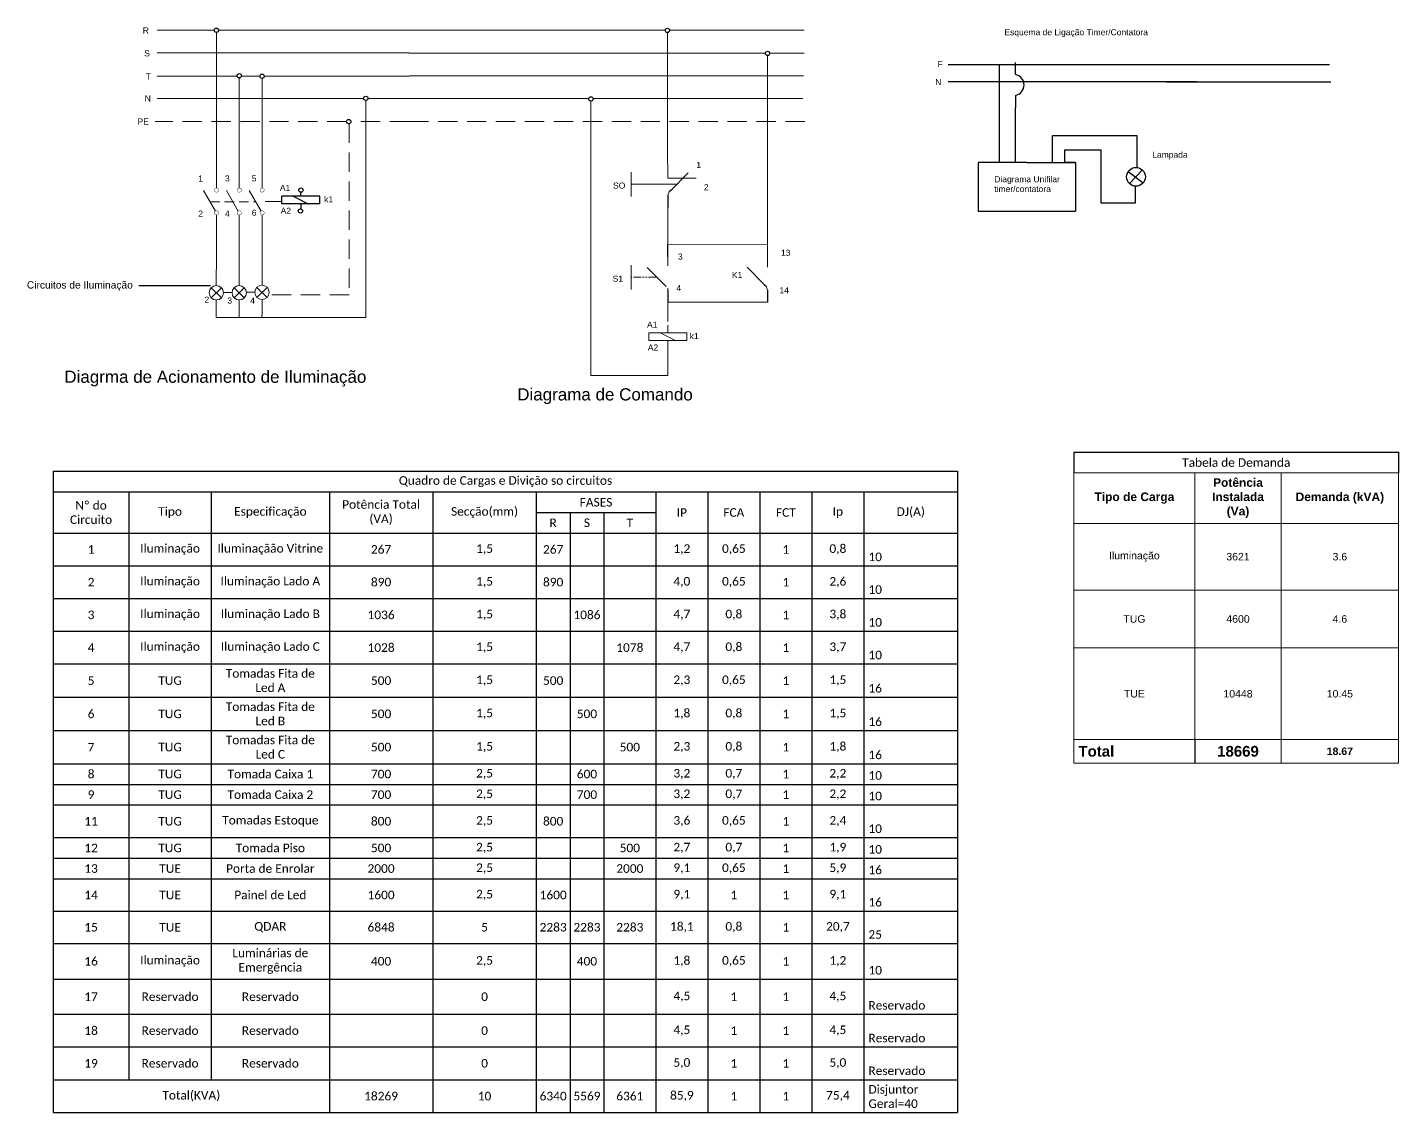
# Model space of a CAD drawing. Header units: millimetres. Extents: x -26 to 31631, y -22 to 25796.
# Drawn here: x 15776.1 to 16227.3, y 12398.5 to 12755.7 of the extents above; entities that cross this region are included whole.
import ezdxf
from ezdxf import colors
from ezdxf.entities.mleader import LeaderData, LeaderLine
from ezdxf.enums import TextEntityAlignment as Align
from ezdxf.math import Vec2, Vec3

# ---------------------------------------------------------------- set-up
doc = ezdxf.new("R2010")
doc.units = ezdxf.units.MM
doc.linetypes.add('PHANTOMX2', pattern=[5, 2.5, -0.5, 0.5, -0.5, 0.5, -0.5])
doc.linetypes.add('TRATTEGGIATA2', pattern=[9.525, 6.35, -3.175])
for name, color, linetype, lineweight in [('DI-Barramento', 6, 'Continuous', 30), ('DI-Textos do diagrama', 7, 'Continuous', 20), ('DI-Textos do quadro', 7, 'Continuous', 20), ('Fases', 7, 'Continuous', 5)]:
    doc.layers.add(name, color=color, linetype=linetype, lineweight=lineweight)
doc.layers.add('P', color=1, linetype='Continuous')
doc.styles.add('ARIAL', font='arial.ttf')
doc.styles.add('PROJ-SPC-SV-EP-002-PL-FP1-R02_1$0$Standard', font='arial.ttf')
doc.styles.get("Standard").update_dxf_attribs({"font": 'arial.ttf', "height": 1})
doc.linetypes.add('PROJ-SPC-SV-EP-002-PL-FP1-R02_1$0${ -E- }', pattern='A,4,-0.75,["E",PROJ-SPC-SV-EP-002-PL-FP1-R02_1$0$Standard,S=0.15,R=0,X=-0.05,Y=-0.07],-0.75', length=5.5)

# ---------------------------------------------------------------- blocks, each defined once
blk = doc.blocks.new('contattore')
at = {"color": 7}
for p, q in [((42.04, 33.78), (42.04, 54.9)), ((57.04, 33.78), (57.04, 54.9)), ((72.04, 33.78), (72.04, 54.9)), ((41.35, 18.59), (33.54, 32.12)), ((56.35, 18.59), (48.54, 32.12)), ((71.35, 18.59), (63.54, 32.12)), ((42.04, 16.03), (42.04, -5.1)), ((57.04, 16.03), (57.04, -5.1)), ((72.04, 16.03), (72.04, -5.1))]:
    blk.add_line(p, q, dxfattribs=at)
at = {"color": 7, "linetype": 'TRATTEGGIATA2'}
blk.add_line((37.79, 24.76), (67.79, 24.76), dxfattribs=at)
at = {"color": 7, "const_width": 0.25}
for points in [[(40.67, 32.4, 1), (43.42, 32.4, 1)], [(55.67, 32.4, 1), (58.42, 32.4, 1)], [(70.67, 32.4, 1), (73.42, 32.4, 1)], [(40.67, 17.4, 1), (43.42, 17.4, 1)], [(55.67, 17.4, 1), (58.42, 17.4, 1)], [(70.67, 17.4, 1), (73.42, 17.4, 1)]]:
    blk.add_lwpolyline(points, format="xyb", close=True, dxfattribs=at)
at = {"color": 6, "flags": 4}
for tag, p in [('MORSETTO2', (35.8, 12.78)), ('MORSETTO4', (50.8, 12.78)), ('MORSETTO6', (65.8, 12.78))]:
    blk.add_attdef(tag, text='', height=3.54, dxfattribs=at).set_placement(p, align=Align.MIDDLE_LEFT)
for tag, p in [('FILO2', (46.71, -6.44)), ('FILO4', (61.5, -6.72)), ('FILO6', (76.04, -7.27))]:
    blk.add_attdef(tag, text='', height=3.54, rotation=90, dxfattribs=at).set_placement(p, align=Align.MIDDLE_LEFT)
blk = doc.blocks.new('Lampada')
for p, q in [((-17, 17.1), (-17, 37.7)), ((-17, -22.3), (-17, -1.8))]:
    blk.add_line(p, q)
at = {"color": 6}
for p, q in [((-10.3, 14.3), (-23.7, 1)), ((-23.7, 14.3), (-10.3, 1))]:
    blk.add_line(p, q, dxfattribs=at)
at = {"color": 7}
blk.add_circle((-17, 7.7), 9.44, dxfattribs=at)
at = {"color": 6, "flags": 4}
blk.add_attdef('1', text='', height=3.54, dxfattribs=at).set_placement((-21.4, 21.7), align=Align.MIDDLE_RIGHT)
blk = doc.blocks.new('DIN A4 ELETTRICO')
at = {"color": 7}
for p, q in [((202.9, 288), (202.9, 308)), ((177.9, 268), (177.9, 288)), ((227.9, 288), (177.9, 288)), ((227.9, 268), (227.9, 288)), ((227.9, 268), (177.9, 268)), ((202.9, 268), (202.9, 248))]:
    blk.add_line(p, q, dxfattribs=at)
at = {"color": 6}
blk.add_line((192.9, 288), (212.9, 268), dxfattribs=at)
blk = doc.blocks.new('_None')
blk = doc.blocks.new('*T987')
at = {"layer": 'P', "linetype": 'ByBlock', "lineweight": -2, "transparency": 16777216}
for p, q in [((0, 0), (297.61, 0)), ((0, 0), (0, -211.06)), ((297.61, 0), (297.61, -211.06)), ((0, -6.81), (24.87, -6.81)), ((24.87, -6.81), (24.87, -200.23)), ((52.01, -6.81), (52.01, -200.23)), ((90.85, -6.81), (90.85, -211.06)), ((124.9, -6.81), (124.9, -211.06)), ((158.94, -6.81), (158.94, -13.57)), ((198.29, -6.81), (198.29, -211.06)), ((215.4, -6.81), (215.4, -211.06)), ((232.52, -6.81), (232.52, -211.06)), ((249.63, -6.81), (249.63, -211.06)), ((266.74, -6.81), (266.74, -211.06)), ((158.94, -13.57), (170.06, -13.57)), ((170.06, -13.57), (170.06, -211.06)), ((181.18, -13.57), (181.18, -211.06)), ((0, -20.33), (297.61, -20.33)), ((158.94, -20.33), (158.94, -211.06)), ((0, -31.1), (297.61, -31.1)), ((0, -41.87), (297.61, -41.87)), ((0, -52.64), (297.61, -52.64)), ((0, -63.41), (297.61, -63.41)), ((0, -74.36), (297.61, -74.36)), ((0, -85.32), (297.61, -85.32)), ((0, -96.27), (297.61, -96.27)), ((0, -103.03), (297.61, -103.03)), ((0, -109.8), (297.61, -109.8)), ((0, -120.57), (297.61, -120.57)), ((0, -127.37), (297.61, -127.37)), ((0, -134.13), (297.61, -134.13)), ((0, -144.76), (297.61, -144.76)), ((0, -155.38), (297.61, -155.38)), ((0, -167.14), (297.61, -167.14)), ((0, -178.71), (297.61, -178.71)), ((0, -189.47), (297.61, -189.47)), ((0, -200.23), (297.61, -200.23))]:
    blk.add_line(p, q, dxfattribs=at)
at = {"layer": 'P', "color": 0, "linetype": 'ByBlock', "lineweight": -2, "transparency": 16777216}
for p, q in [((24.87, -6.81), (297.61, -6.81)), ((158.94, -13.57), (158.94, -20.33)), ((170.06, -13.57), (198.29, -13.57)), ((0, -211.06), (297.61, -211.06))]:
    blk.add_line(p, q, dxfattribs=at)
at = {"layer": 'P', "color": 0, "linetype": 'Continuous', "transparency": 16777216, "char_height": 2.8222}
for s, insert, width, attachment_point in [('{\\fCalibri|b0|i0|c0;Quadro de Cargas e Divição so circuitos', (148.81, -3.4), 294.615, 5), ('{\\fCalibri|b0|i0|c0;FASES', (178.62, -10.19), 36.3456, 5), ('{\\fCalibri|b0|i0|c0;Nº do Circuito', (12.44, -13.57), 21.8744, 5), ('{\\fCalibri|b0|i0|c0;Tipo ', (38.44, -13.57), 24.1322, 5), ('{\\fCalibri|b0|i0|c0;Especificação', (71.43, -13.57), 35.8445, 5), ('{\\fCalibri|b0|i0|c0;Potência Total (VA)', (107.87, -13.57), 31.0467, 5), ('{\\fCalibri|b0|i0|c0;Secção(mm)', (141.92, -13.57), 31.0467, 5), ('{\\fCalibri|b0|i0|c0;IP', (206.85, -13.57), 14.1133, 5), ('{\\fCalibri|b0|i0|c0;FCA', (223.96, -13.57), 14.1133, 5), ('{\\fCalibri|b0|i0|c0;FCT', (241.07, -13.57), 14.1133, 5), ('{\\fCalibri|b0|i0|c0;Ip', (258.19, -13.57), 14.1133, 5), ('{\\fCalibri|b0|i0|c0;DJ(A)', (282.18, -13.57), 27.8717, 5), ('{\\fCalibri|b0|i0|c0;R', (164.5, -16.95), 8.1161, 5), ('{\\fCalibri|b0|i0|c0;S', (175.62, -16.95), 8.1161, 5), ('{\\fCalibri|b0|i0|c0;T', (189.73, -16.95), 14.1133, 5), ('{\\fCalibri|b0|i0|c0;1', (12.44, -25.72), 21.8744, 5), ('{\\fCalibri|b0|i0|c0;Iluminação', (38.44, -25.72), 24.1322, 5), ('{\\fCalibri|b0|i0|c0;Iluminaçãão Vitrine', (71.43, -25.72), 35.8445, 5), ('{\\fCalibri|b0|i0|c0;267', (107.87, -25.72), 31.0467, 5), ('{\\fCalibri|b0|i0|c0;1,5', (141.92, -25.72), 31.0467, 5), ('{\\fCalibri|b0|i0|c0;267', (164.5, -25.72), 8.1161, 5), ('{\\fCalibri|b0|i0|c0;', (175.62, -25.72), 8.1161, 5), ('{\\fCalibri|b0|i0|c0;', (189.73, -25.72), 14.1133, 5), ('{\\fCalibri|b0|i0|c0;1,2', (206.85, -25.72), 14.1133, 5), ('{\\fCalibri|b0|i0|c0;0,65', (223.96, -25.72), 14.1133, 5), ('{\\fCalibri|b0|i0|c0;1', (241.07, -25.72), 14.1133, 5), ('{\\fCalibri|b0|i0|c0;0,8', (258.19, -25.72), 14.1133, 5), ('{\\fCalibri|b0|i0|c0;10', (268.24, -29.6), 27.8717, 7), ('{\\fCalibri|b0|i0|c0;2', (12.44, -36.49), 21.8744, 5), ('{\\fCalibri|b0|i0|c0;Iluminação', (38.44, -36.49), 24.1322, 5), ('{\\fCalibri|b0|i0|c0;Iluminação Lado A', (71.43, -36.49), 35.8445, 5), ('{\\fCalibri|b0|i0|c0;890', (107.87, -36.49), 31.0467, 5), ('{\\fCalibri|b0|i0|c0;1,5', (141.92, -36.49), 31.0467, 5), ('{\\fCalibri|b0|i0|c0;890', (164.5, -36.49), 8.1161, 5), ('{\\fCalibri|b0|i0|c0;4,0', (206.85, -36.49), 14.1133, 5), ('{\\fCalibri|b0|i0|c0;0,65', (223.96, -36.49), 14.1133, 5), ('{\\fCalibri|b0|i0|c0;1', (241.07, -36.49), 14.1133, 5), ('{\\fCalibri|b0|i0|c0;2,6', (258.19, -36.49), 14.1133, 5), ('{\\fCalibri|b0|i0|c0;', (175.62, -36.49), 8.1161, 5), ('{\\fCalibri|b0|i0|c0;', (189.73, -36.49), 14.1133, 5), ('{\\fCalibri|b0|i0|c0;10', (268.24, -40.37), 27.8717, 7), ('{\\fCalibri|b0|i0|c0;3', (12.44, -47.26), 21.8744, 5), ('{\\fCalibri|b0|i0|c0;Iluminação', (38.44, -47.26), 24.1322, 5), ('{\\fCalibri|b0|i0|c0;Iluminação Lado B', (71.43, -47.26), 35.8445, 5), ('{\\fCalibri|b0|i0|c0;1036', (107.87, -47.26), 31.0467, 5), ('{\\fCalibri|b0|i0|c0;1,5', (141.92, -47.26), 31.0467, 5), ('{\\fCalibri|b0|i0|c0;', (164.5, -47.26), 8.1161, 5), ('{\\fCalibri|b0|i0|c0;1086', (175.62, -47.26), 8.1161, 5), ('{\\fCalibri|b0|i0|c0;', (189.73, -47.26), 14.1133, 5), ('{\\fCalibri|b0|i0|c0;4,7', (206.85, -47.26), 14.1133, 5), ('{\\fCalibri|b0|i0|c0;0,8', (223.96, -47.26), 14.1133, 5), ('{\\fCalibri|b0|i0|c0;1', (241.07, -47.26), 14.1133, 5), ('{\\fCalibri|b0|i0|c0;3,8', (258.19, -47.26), 14.1133, 5), ('{\\fCalibri|b0|i0|c0;10', (268.24, -51.14), 27.8717, 7), ('{\\fCalibri|b0|i0|c0;4', (12.44, -58.03), 21.8744, 5), ('{\\fCalibri|b0|i0|c0;Iluminação', (38.44, -58.03), 24.1322, 5), ('{\\fCalibri|b0|i0|c0;Iluminação Lado C', (71.43, -58.03), 35.8445, 5), ('{\\fCalibri|b0|i0|c0;1028', (107.87, -58.03), 31.0467, 5), ('{\\fCalibri|b0|i0|c0;1,5', (141.92, -58.03), 31.0467, 5), ('{\\fCalibri|b0|i0|c0;', (164.5, -58.03), 8.1161, 5), ('{\\fCalibri|b0|i0|c0;', (175.62, -58.03), 8.1161, 5), ('{\\fCalibri|b0|i0|c0;1078', (189.73, -58.03), 14.1133, 5), ('{\\fCalibri|b0|i0|c0;4,7', (206.85, -58.03), 14.1133, 5), ('{\\fCalibri|b0|i0|c0;0,8', (223.96, -58.03), 14.1133, 5), ('{\\fCalibri|b0|i0|c0;1', (241.07, -58.03), 14.1133, 5), ('{\\fCalibri|b0|i0|c0;3,7', (258.19, -58.03), 14.1133, 5), ('{\\fCalibri|b0|i0|c0;10', (268.24, -61.91), 27.8717, 7), ('{\\fCalibri|b0|i0|c0;5', (12.44, -68.89), 21.8744, 5), ('{\\fCalibri|b0|i0|c0;TUG', (38.44, -68.89), 24.1322, 5), ('{\\fCalibri|b0|i0|c0;Tomadas Fita de Led A', (71.43, -68.89), 35.8445, 5), ('{\\fCalibri|b0|i0|c0;500', (107.87, -68.89), 31.0467, 5), ('{\\fCalibri|b0|i0|c0;1,5', (141.92, -68.89), 31.0467, 5), ('{\\fCalibri|b0|i0|c0;500', (164.5, -68.89), 8.1161, 5), ('{\\fCalibri|b0|i0|c0;2,3', (206.85, -68.89), 14.1133, 5), ('{\\fCalibri|b0|i0|c0;0,65', (223.96, -68.89), 14.1133, 5), ('{\\fCalibri|b0|i0|c0;1', (241.07, -68.89), 14.1133, 5), ('{\\fCalibri|b0|i0|c0;1,5', (258.19, -68.89), 14.1133, 5), ('{\\fCalibri|b0|i0|c0;', (175.62, -68.89), 8.1161, 5), ('{\\fCalibri|b0|i0|c0;', (189.73, -68.89), 14.1133, 5), ('{\\fCalibri|b0|i0|c0;16', (268.24, -72.86), 27.8717, 7), ('{\\fCalibri|b0|i0|c0;Tomadas Fita de Led B', (71.43, -79.84), 35.8445, 5), ('{\\fCalibri|b0|i0|c0;6', (12.44, -79.84), 21.8744, 5), ('{\\fCalibri|b0|i0|c0;TUG', (38.44, -79.84), 24.1322, 5), ('{\\fCalibri|b0|i0|c0;500', (107.87, -79.84), 31.0467, 5), ('{\\fCalibri|b0|i0|c0;1,5', (141.92, -79.84), 31.0467, 5), ('{\\fCalibri|b0|i0|c0;', (164.5, -79.84), 8.1161, 5), ('{\\fCalibri|b0|i0|c0;500', (175.62, -79.84), 8.1161, 5), ('{\\fCalibri|b0|i0|c0;', (189.73, -79.84), 14.1133, 5), ('{\\fCalibri|b0|i0|c0;1,8', (206.85, -79.84), 14.1133, 5), ('{\\fCalibri|b0|i0|c0;0,8', (223.96, -79.84), 14.1133, 5), ('{\\fCalibri|b0|i0|c0;1', (241.07, -79.84), 14.1133, 5), ('{\\fCalibri|b0|i0|c0;1,5', (258.19, -79.84), 14.1133, 5), ('{\\fCalibri|b0|i0|c0;16', (268.24, -83.82), 27.8717, 7), ('{\\fCalibri|b0|i0|c0;7', (12.44, -90.79), 21.8744, 5), ('{\\fCalibri|b0|i0|c0;TUG', (38.44, -90.79), 24.1322, 5), ('{\\fCalibri|b0|i0|c0;Tomadas Fita de Led C', (71.43, -90.79), 35.8445, 5), ('{\\fCalibri|b0|i0|c0;500', (107.87, -90.79), 31.0467, 5), ('{\\fCalibri|b0|i0|c0;1,5', (141.92, -90.79), 31.0467, 5), ('{\\fCalibri|b0|i0|c0;500', (189.73, -90.79), 14.1133, 5), ('{\\fCalibri|b0|i0|c0;2,3', (206.85, -90.79), 14.1133, 5), ('{\\fCalibri|b0|i0|c0;0,8', (223.96, -90.79), 14.1133, 5), ('{\\fCalibri|b0|i0|c0;1', (241.07, -90.79), 14.1133, 5), ('{\\fCalibri|b0|i0|c0;1,8', (258.19, -90.79), 14.1133, 5), ('{\\fCalibri|b0|i0|c0;', (164.5, -90.79), 8.1161, 5), ('{\\fCalibri|b0|i0|c0;', (175.62, -90.79), 8.1161, 5), ('{\\fCalibri|b0|i0|c0;16', (268.24, -94.77), 27.8717, 7), ('{\\fCalibri|b0|i0|c0;8', (12.44, -99.65), 21.8744, 5), ('{\\fCalibri|b0|i0|c0;TUG', (38.44, -99.65), 24.1322, 5), ('{\\fCalibri|b0|i0|c0;Tomada Caixa 1', (71.43, -99.65), 35.8445, 5), ('{\\fCalibri|b0|i0|c0;700', (107.87, -99.65), 31.0467, 5), ('{\\fCalibri|b0|i0|c0;2,5', (141.92, -99.65), 31.0467, 5), ('{\\fCalibri|b0|i0|c0;600', (175.62, -99.65), 8.1161, 5), ('{\\fCalibri|b0|i0|c0;3,2', (206.85, -99.65), 14.1133, 5), ('{\\fCalibri|b0|i0|c0;0,7', (223.96, -99.65), 14.1133, 5), ('{\\fCalibri|b0|i0|c0;1', (241.07, -99.65), 14.1133, 5), ('{\\fCalibri|b0|i0|c0;2,2', (258.19, -99.65), 14.1133, 5), ('{\\fCalibri|b0|i0|c0;10', (268.24, -101.53), 27.8717, 7), ('{\\fCalibri|b0|i0|c0;', (164.5, -99.65), 8.1161, 5), ('{\\fCalibri|b0|i0|c0;', (189.73, -99.65), 14.1133, 5), ('{\\fCalibri|b0|i0|c0;9', (12.44, -106.42), 21.8744, 5), ('{\\fCalibri|b0|i0|c0;TUG', (38.44, -106.42), 24.1322, 5), ('{\\fCalibri|b0|i0|c0;Tomada Caixa 2', (71.43, -106.42), 35.8445, 5), ('{\\fCalibri|b0|i0|c0;700', (107.87, -106.42), 31.0467, 5), ('{\\fCalibri|b0|i0|c0;2,5', (141.92, -106.42), 31.0467, 5), ('{\\fCalibri|b0|i0|c0;', (164.5, -106.42), 8.1161, 5), ('{\\fCalibri|b0|i0|c0;700', (175.62, -106.42), 8.1161, 5), ('{\\fCalibri|b0|i0|c0;', (189.73, -106.42), 14.1133, 5), ('{\\fCalibri|b0|i0|c0;3,2', (206.85, -106.42), 14.1133, 5), ('{\\fCalibri|b0|i0|c0;0,7', (223.96, -106.42), 14.1133, 5), ('{\\fCalibri|b0|i0|c0;1', (241.07, -106.42), 14.1133, 5), ('{\\fCalibri|b0|i0|c0;2,2', (258.19, -106.42), 14.1133, 5), ('{\\fCalibri|b0|i0|c0;10', (268.24, -108.3), 27.8717, 7), ('{\\fCalibri|b0|i0|c0;11', (12.44, -115.18), 21.8744, 5), ('{\\fCalibri|b0|i0|c0;TUG', (38.44, -115.18), 24.1322, 5), ('{\\fCalibri|b0|i0|c0;Tomadas Estoque', (71.43, -115.18), 35.8445, 5), ('{\\fCalibri|b0|i0|c0;800', (107.87, -115.18), 31.0467, 5), ('{\\fCalibri|b0|i0|c0;2,5', (141.92, -115.18), 31.0467, 5), ('{\\fCalibri|b0|i0|c0;800', (164.5, -115.18), 8.1161, 5), ('{\\fCalibri|b0|i0|c0;', (175.62, -115.18), 8.1161, 5), ('{\\fCalibri|b0|i0|c0;', (189.73, -115.18), 14.1133, 5), ('{\\fCalibri|b0|i0|c0;3,6', (206.85, -115.18), 14.1133, 5), ('{\\fCalibri|b0|i0|c0;0,65', (223.96, -115.18), 14.1133, 5), ('{\\fCalibri|b0|i0|c0;1', (241.07, -115.18), 14.1133, 5), ('{\\fCalibri|b0|i0|c0;2,4', (258.19, -115.18), 14.1133, 5), ('{\\fCalibri|b0|i0|c0;10', (268.24, -119.07), 27.8717, 7), ('{\\fCalibri|b0|i0|c0;12', (12.44, -123.97), 21.8744, 5), ('{\\fCalibri|b0|i0|c0;TUG', (38.44, -123.97), 24.1322, 5), ('{\\fCalibri|b0|i0|c0;Tomada Piso', (71.43, -123.97), 35.8445, 5), ('{\\fCalibri|b0|i0|c0;500', (107.87, -123.97), 31.0467, 5), ('{\\fCalibri|b0|i0|c0;2,5', (141.92, -123.97), 31.0467, 5), ('{\\fCalibri|b0|i0|c0;', (164.5, -123.97), 8.1161, 5), ('{\\fCalibri|b0|i0|c0;', (175.62, -123.97), 8.1161, 5), ('{\\fCalibri|b0|i0|c0;500', (189.73, -123.97), 14.1133, 5), ('{\\fCalibri|b0|i0|c0;2,7', (206.85, -123.97), 14.1133, 5), ('{\\fCalibri|b0|i0|c0;0,7', (223.96, -123.97), 14.1133, 5), ('{\\fCalibri|b0|i0|c0;1', (241.07, -123.97), 14.1133, 5), ('{\\fCalibri|b0|i0|c0;1,9', (258.19, -123.97), 14.1133, 5), ('{\\fCalibri|b0|i0|c0;10', (268.24, -125.87), 27.8717, 7), ('{\\fCalibri|b0|i0|c0;13', (12.44, -130.75), 21.8744, 5), ('{\\fCalibri|b0|i0|c0;TUE', (38.44, -130.75), 24.1322, 5), ('{\\fCalibri|b0|i0|c0;Porta de Enrolar', (71.43, -130.75), 35.8445, 5), ('{\\fCalibri|b0|i0|c0;2000', (107.87, -130.75), 31.0467, 5), ('{\\fCalibri|b0|i0|c0;2,5', (141.92, -130.75), 31.0467, 5), ('{\\fCalibri|b0|i0|c0;', (164.5, -130.75), 8.1161, 5), ('{\\fCalibri|b0|i0|c0;', (175.62, -130.75), 8.1161, 5), ('{\\fCalibri|b0|i0|c0;2000', (189.73, -130.75), 14.1133, 5), ('{\\fCalibri|b0|i0|c0;9,1', (206.85, -130.75), 14.1133, 5), ('{\\fCalibri|b0|i0|c0;0,65', (223.96, -130.75), 14.1133, 5), ('{\\fCalibri|b0|i0|c0;1', (241.07, -130.75), 14.1133, 5), ('{\\fCalibri|b0|i0|c0;5,9', (258.19, -130.75), 14.1133, 5), ('{\\fCalibri|b0|i0|c0;16', (268.24, -132.63), 27.8717, 7), ('{\\fCalibri|b0|i0|c0;14', (12.44, -139.45), 21.8744, 5), ('{\\fCalibri|b0|i0|c0;TUE', (38.44, -139.45), 24.1322, 5), ('{\\fCalibri|b0|i0|c0;Painel de Led', (71.43, -139.45), 35.8445, 5), ('{\\fCalibri|b0|i0|c0;1600', (107.87, -139.45), 31.0467, 5), ('{\\fCalibri|b0|i0|c0;2,5', (141.92, -139.45), 31.0467, 5), ('{\\fCalibri|b0|i0|c0;1600', (164.5, -139.45), 8.1161, 5), ('{\\fCalibri|b0|i0|c0;', (175.62, -139.45), 8.1161, 5), ('{\\fCalibri|b0|i0|c0;', (189.73, -139.45), 14.1133, 5), ('{\\fCalibri|b0|i0|c0;9,1', (206.85, -139.45), 14.1133, 5), ('{\\fCalibri|b0|i0|c0;1', (223.96, -139.45), 14.1133, 5), ('{\\fCalibri|b0|i0|c0;1', (241.07, -139.45), 14.1133, 5), ('{\\fCalibri|b0|i0|c0;9,1', (258.19, -139.45), 14.1133, 5), ('{\\fCalibri|b0|i0|c0;16', (268.24, -143.26), 27.8717, 7), ('{\\fCalibri|b0|i0|c0;15', (12.44, -150.07), 21.8744, 5), ('{\\fCalibri|b0|i0|c0;TUE', (38.44, -150.07), 24.1322, 5), ('{\\fCalibri|b0|i0|c0;QDAR', (71.43, -150.07), 35.8445, 5), ('{\\fCalibri|b0|i0|c0;6848', (107.87, -150.07), 31.0467, 5), ('{\\fCalibri|b0|i0|c0;5', (141.92, -150.07), 31.0467, 5), ('{\\fCalibri|b0|i0|c0;2283', (164.5, -150.07), 8.1161, 5), ('{\\fCalibri|b0|i0|c0;2283', (175.62, -150.07), 8.1161, 5), ('{\\fCalibri|b0|i0|c0;2283', (189.73, -150.07), 14.1133, 5), ('{\\fCalibri|b0|i0|c0;18,1', (206.85, -150.07), 14.1133, 5), ('{\\fCalibri|b0|i0|c0;0,8', (223.96, -150.07), 14.1133, 5), ('{\\fCalibri|b0|i0|c0;1', (241.07, -150.07), 14.1133, 5), ('{\\fCalibri|b0|i0|c0;20,7', (258.19, -150.07), 14.1133, 5), ('{\\fCalibri|b0|i0|c0;25', (268.24, -153.88), 27.8717, 7), ('{\\fCalibri|b0|i0|c0;Luminárias de Emergência ', (71.43, -161.26), 35.8445, 5), ('{\\fCalibri|b0|i0|c0;16', (12.44, -161.26), 21.8744, 5), ('{\\fCalibri|b0|i0|c0;Iluminação', (38.44, -161.26), 24.1322, 5), ('{\\fCalibri|b0|i0|c0;400', (107.87, -161.26), 31.0467, 5), ('{\\fCalibri|b0|i0|c0;2,5', (141.92, -161.26), 31.0467, 5), ('{\\fCalibri|b0|i0|c0;', (164.5, -161.26), 8.1161, 5), ('{\\fCalibri|b0|i0|c0;400', (175.62, -161.26), 8.1161, 5), ('{\\fCalibri|b0|i0|c0;', (189.73, -161.26), 14.1133, 5), ('{\\fCalibri|b0|i0|c0;1,8', (206.85, -161.26), 14.1133, 5), ('{\\fCalibri|b0|i0|c0;0,65', (223.96, -161.26), 14.1133, 5), ('{\\fCalibri|b0|i0|c0;1', (241.07, -161.26), 14.1133, 5), ('{\\fCalibri|b0|i0|c0;1,2', (258.19, -161.26), 14.1133, 5), ('{\\fCalibri|b0|i0|c0;10', (268.24, -165.64), 27.8717, 7), ('{\\fCalibri|b0|i0|c0;Reservado', (38.44, -172.93), 24.1322, 5), ('{\\fCalibri|b0|i0|c0;Reservado', (71.43, -172.93), 35.8445, 5), ('{\\fCalibri|b0|i0|c0;4,5', (206.85, -172.93), 14.1133, 5), ('{\\fCalibri|b0|i0|c0;4,5', (258.19, -172.93), 14.1133, 5), ('{\\fCalibri|b0|i0|c0;17', (12.44, -172.93), 21.8744, 5), ('{\\fCalibri|b0|i0|c0;', (107.87, -172.93), 31.0467, 5), ('{\\fCalibri|b0|i0|c0;0', (141.92, -172.93), 31.0467, 5), ('{\\fCalibri|b0|i0|c0;', (164.5, -172.93), 8.1161, 5), ('{\\fCalibri|b0|i0|c0;', (175.62, -172.93), 8.1161, 5), ('{\\fCalibri|b0|i0|c0;', (189.73, -172.93), 14.1133, 5), ('{\\fCalibri|b0|i0|c0;1', (223.96, -172.93), 14.1133, 5), ('{\\fCalibri|b0|i0|c0;1', (241.07, -172.93), 14.1133, 5), ('{\\fCalibri|b0|i0|c0;Reservado', (268.24, -177.21), 27.8717, 7), ('{\\fCalibri|b0|i0|c0;18', (12.44, -184.09), 21.8744, 5), ('{\\fCalibri|b0|i0|c0;Reservado', (38.44, -184.09), 24.1322, 5), ('{\\fCalibri|b0|i0|c0;Reservado', (71.43, -184.09), 35.8445, 5), ('{\\fCalibri|b0|i0|c0;', (107.87, -184.09), 31.0467, 5), ('{\\fCalibri|b0|i0|c0;0', (141.92, -184.09), 31.0467, 5), ('{\\fCalibri|b0|i0|c0;', (164.5, -184.09), 8.1161, 5), ('{\\fCalibri|b0|i0|c0;', (175.62, -184.09), 8.1161, 5), ('{\\fCalibri|b0|i0|c0;4,5', (206.85, -184.09), 14.1133, 5), ('{\\fCalibri|b0|i0|c0;1', (223.96, -184.09), 14.1133, 5), ('{\\fCalibri|b0|i0|c0;1', (241.07, -184.09), 14.1133, 5), ('{\\fCalibri|b0|i0|c0;4,5', (258.19, -184.09), 14.1133, 5), ('{\\fCalibri|b0|i0|c0;Reservado', (268.24, -187.97), 27.8717, 7), ('{\\fCalibri|b0|i0|c0;', (182.68, -187.97), 14.1133, 7), ('{\\fCalibri|b0|i0|c0;19', (12.44, -194.85), 21.8744, 5), ('{\\fCalibri|b0|i0|c0;Reservado', (38.44, -194.85), 24.1322, 5), ('{\\fCalibri|b0|i0|c0;Reservado', (71.43, -194.85), 35.8445, 5), ('{\\fCalibri|b0|i0|c0;0', (141.92, -194.85), 31.0467, 5), ('{\\fCalibri|b0|i0|c0;5,0', (206.85, -194.85), 14.1133, 5), ('{\\fCalibri|b0|i0|c0;1', (223.96, -194.85), 14.1133, 5), ('{\\fCalibri|b0|i0|c0;1', (241.07, -194.85), 14.1133, 5), ('{\\fCalibri|b0|i0|c0;5,0', (258.19, -194.85), 14.1133, 5), ('{\\fCalibri|b0|i0|c0;', (107.87, -194.85), 31.0467, 5), ('{\\fCalibri|b0|i0|c0;', (164.5, -194.85), 8.1161, 5), ('{\\fCalibri|b0|i0|c0;', (175.62, -194.85), 8.1161, 5), ('{\\fCalibri|b0|i0|c0;', (189.73, -194.85), 14.1133, 5), ('{\\fCalibri|b0|i0|c0;Reservado', (268.24, -198.73), 27.8717, 7), ('{\\fCalibri|b0|i0|c0;Disjuntor Geral=40', (268.24, -209.56), 27.8717, 7), ('{\\fCalibri|b0|i0|c0;Total(KVA)', (45.43, -205.65), 87.8511, 5), ('{\\fCalibri|b0|i0|c0;18269', (107.87, -205.65), 31.0467, 5), ('{\\fCalibri|b0|i0|c0;10', (141.92, -205.65), 31.0467, 5), ('{\\fCalibri|b0|i0|c0;6340', (164.5, -205.65), 8.1161, 5), ('{\\fCalibri|b0|i0|c0;5569', (175.62, -205.65), 8.1161, 5), ('{\\fCalibri|b0|i0|c0;6361', (189.73, -205.65), 14.1133, 5), ('{\\fCalibri|b0|i0|c0;85,9', (206.85, -205.65), 14.1133, 5), ('{\\fCalibri|b0|i0|c0;1', (223.96, -205.65), 14.1133, 5), ('{\\fCalibri|b0|i0|c0;1', (241.07, -205.65), 14.1133, 5), ('{\\fCalibri|b0|i0|c0;75,4', (258.19, -205.65), 14.1133, 5)]:
    blk.add_mtext(s, dxfattribs=dict(at, insert=insert, width=width, attachment_point=attachment_point))
blk = doc.blocks.new('*T1023')
at = {"layer": 'DI-Barramento', "color": 0, "linetype": 'ByBlock', "lineweight": -2, "transparency": 16777216}
for p, q in [((0, 0), (106.84, 0)), ((0, 0), (0, -6.76)), ((106.84, 0), (106.84, -6.76)), ((39.8, -94.57), (39.8, -102.27))]:
    blk.add_line(p, q, dxfattribs=at)
at = {"layer": 'DI-Barramento', "linetype": 'ByBlock', "lineweight": 15, "transparency": 16777216}
for p, q in [((0, -6.76), (106.84, -6.76)), ((0, -6.76), (0, -102.27)), ((39.8, -6.76), (39.8, -94.57)), ((68.2, -6.76), (68.2, -102.27)), ((106.84, -6.76), (106.84, -102.27)), ((0, -23.4), (106.84, -23.4)), ((0, -45.35), (106.84, -45.35)), ((0, -64.39), (106.84, -64.39)), ((0, -94.57), (106.84, -94.57)), ((0, -102.27), (106.84, -102.27))]:
    blk.add_line(p, q, dxfattribs=at)
at = {"layer": 'DI-Barramento', "color": 0, "lineweight": 5, "transparency": 16777216}
for s, insert, char_height, width, attachment_point in [('{\\fCalibri|b0|i0|c0;Tabela de Demanda', (53.42, -3.38), 2.8222, 103.8434, 5), ('{\\fArial|b1|i0|c0;Potência Instalada (Va)', (54, -15.08), 2.8222, 25.4044, 5), ('{\\fArial|b1|i0|c0;Tipo de Carga', (19.9, -15.08), 2.8222, 36.7992, 5), ('{\\fArial|b1|i0|c0;Demanda (kVA)', (87.52, -15.08), 2.8222, 35.6398, 5), ('{\\fArial|b0|i0|c0;Iluminação', (19.9, -34.37), 2.4694, 36.7992, 5), ('{\\fArial|b0|i0|c0;3621', (54, -34.37), 2.4694, 25.4044, 5), ('{\\fArial|b0|i0|c0;3.6', (87.52, -34.37), 2.4694, 35.6398, 5), ('{\\fArial|b0|i0|c0;TUG', (19.9, -54.87), 2.4694, 36.7992, 5), ('{\\fArial|b0|i0|c0;4600', (54, -54.87), 2.4694, 25.4044, 5), ('{\\fArial|b0|i0|c0;4.6', (87.52, -54.87), 2.4694, 35.6398, 5), ('{\\fArial|b0|i0|c0;TUE', (19.9, -79.48), 2.4694, 36.7992, 5), ('{\\fArial|b0|i0|c0;10448', (54, -79.48), 2.4694, 25.4044, 5), ('{\\fArial|b0|i0|c0;10.45', (87.52, -79.48), 2.4694, 35.6398, 5), ('{\\fArial|b1|i0|c0;Total', (1.5, -98.42), 3.5278, 36.7992, 4), ('{\\fArial|b1|i0|c0;18669', (54, -98.42), 3.5278, 25.4044, 5), ('{\\fArial|b1|i0|c0;18.67', (87.52, -98.42), 2.4694, 35.6398, 5)]:
    blk.add_mtext(s, dxfattribs=dict(at, insert=insert, char_height=char_height, width=width, attachment_point=attachment_point))

msp = doc.modelspace()

# ---------------------------------------------------------------- linework, layer by layer
at = {"lineweight": 5}
for p, q in [((15837.59, 12754.74), (15818.8, 12754.74)), ((15838.31, 12753.85), (15838.3, 12754.04)), ((15838.31, 12713.38), (15838.31, 12753.85)), ((15901.69, 12754.74), (15839.01, 12754.74)), ((15986, 12754.74), (15985.76, 12754.74)), ((15986.7, 12715.68), (15986.7, 12753.95)), ((16018.69, 12754.74), (15987.41, 12754.74)), ((16018.69, 12754.74), (16031.74, 12754.74)), ((15901.69, 12747.27), (15818.8, 12747.27)), ((15901.69, 12747.24), (16018.4, 12747.24)), ((16018.4, 12747.24), (16018.93, 12747.24)), ((16020.33, 12747.24), (16031.74, 12747.24)), ((16019.63, 12715.68), (16019.63, 12746.41)), ((15845.11, 12739.61), (15818.8, 12739.61)), ((15845.81, 12713.38), (15845.81, 12739.03)), ((15852.6, 12739.61), (15846.51, 12739.61)), ((15853.31, 12713.38), (15853.31, 12738.9)), ((15901.69, 12739.61), (15854.02, 12739.61)), ((15901.69, 12739.74), (16031.44, 12739.74)), ((15886.73, 12732.27), (15818.8, 12732.27)), ((15887.47, 12660.2), (15887.44, 12731.61)), ((15901.69, 12732.27), (15888.15, 12732.27)), ((15901.69, 12732.24), (15960.8, 12732.24)), ((15961.54, 12641.07), (15961.54, 12731.44)), ((15962.21, 12732.24), (16031.22, 12732.24)), ((15860.81, 12660.2), (15887.47, 12660.2)), ((15887.47, 12660.2), (15887.47, 12660.2)), ((15986.84, 12650.81), (15986.84, 12641.07)), ((15970.5, 12641.07), (15961.54, 12641.07)), ((15986.84, 12641.07), (15970.5, 12641.07))]:
    msp.add_line(p, q, dxfattribs=at)
at = {"color": 0, "lineweight": 5}
for p, q in [((15901.69, 12754.74), (15985.76, 12754.74)), ((15986.7, 12715.68), (15986.8, 12706.04)), ((16019.63, 12684.22), (16019.63, 12715.68))]:
    msp.add_line(p, q, dxfattribs=at)
at = {"linetype": 'TRATTEGGIATA2', "lineweight": 5}
for p, q in [((15881.1, 12724.74), (15818.16, 12724.74)), ((15901.69, 12724.74), (15882.52, 12724.74)), ((15901.69, 12724.74), (16032.1, 12724.74)), ((15881.94, 12723.98), (15881.94, 12667.67)), ((15859.9, 12698.39), (15854.32, 12698.39)), ((15881.94, 12667.67), (15855.84, 12667.67))]:
    msp.add_line(p, q, dxfattribs=at)
at = {"color": 7}
for p, q in [((15859.76, 12697.63), (15859.76, 12700.13)), ((15872.26, 12700.13), (15859.76, 12700.13)), ((15872.26, 12697.63), (15859.76, 12697.63)), ((15866.01, 12700.13), (15866.01, 12701.44)), ((15866.01, 12697.63), (15866.01, 12695.93)), ((15872.26, 12697.63), (15872.26, 12700.13))]:
    msp.add_line(p, q, dxfattribs=at)
at = {"color": 6}
msp.add_line((15863.51, 12700.13), (15868.51, 12697.63), dxfattribs=at)
at = {"layer": 'Fases', "color": 0, "lineweight": 5}
for p, q in [((15974.71, 12704.06), (15974.71, 12708.06)), ((15974.71, 12708.06), (15974.71, 12704.06)), ((15986.8, 12706.04), (15996.14, 12706.04)), ((15974.71, 12704.06), (15974.71, 12700.06)), ((15983.01, 12704.06), (15989.83, 12704.06)), ((15986.79, 12700.29), (15987.29, 12701.5)), ((15986.78, 12684.16), (15986.78, 12696.29)), ((15986.78, 12684.16), (16019.63, 12684.22)), ((16019.63, 12684.22), (16019.63, 12676.74)), ((15986.79, 12680.16), (15986.79, 12677.18)), ((15974.71, 12673.45), (15974.71, 12677.45)), ((15974.71, 12677.45), (15974.71, 12673.45)), ((15974.71, 12673.45), (15974.71, 12669.45)), ((15986.8, 12669.17), (15986.8, 12669.87)), ((16019.64, 12669.24), (16019.14, 12670.45)), ((16019.65, 12665.24), (15986.81, 12665.24))]:
    msp.add_line(p, q, dxfattribs=at)
at = {"layer": 'Fases', "color": 0, "linetype": 'PROJ-SPC-SV-EP-002-PL-FP1-R02_1$0${ -E- }', "lineweight": 5}
msp.add_line((15983.01, 12704.06), (15974.71, 12704.06), dxfattribs=at)
at = {"layer": 'Fases', "linetype": 'Continuous', "lineweight": 5}
for p, q in [((15838.31, 12683.38), (15838.31, 12675.96)), ((15845.77, 12683.38), (15845.77, 12675.96)), ((15853.29, 12683.38), (15853.29, 12675.96)), ((15853.27, 12660.93), (15853.27, 12660.21)), ((15838.24, 12660.82), (15838.24, 12660.2)), ((15852.98, 12660.2), (15838.24, 12660.2)), ((15845.77, 12660.82), (15845.77, 12660.82)), ((15845.79, 12660.72), (15845.79, 12660.21)), ((15860.81, 12660.2), (15852.98, 12660.2))]:
    msp.add_line(p, q, dxfattribs=at)
at = {"layer": 'Fases', "color": 0, "linetype": 'PHANTOMX2', "lineweight": 5}
msp.add_line((15983.01, 12673.45), (15974.71, 12673.45), dxfattribs=at)
at = {"layer": 'Fases', "linetype": 'TRATTEGGIATA2', "lineweight": 5}
for p, q in [((15843.42, 12668.43), (15840.6, 12668.37)), ((15850.93, 12668.54), (15848.12, 12668.54))]:
    msp.add_line(p, q, dxfattribs=at)
at = {"layer": 'Fases', "color": 0, "linetype": 'TRATTEGGIATA2', "lineweight": 5}
msp.add_line((15986.81, 12665.17), (15986.82, 12657.63), dxfattribs=at)
at = {"layer": 'P'}
for p, q in [((16079.06, 12743.45), (16133.25, 12743.45)), ((16095.93, 12729.37), (16095.93, 12743.45)), ((16133.25, 12743.45), (16160.71, 12743.45)), ((16160.71, 12743.45), (16204.53, 12743.45)), ((16079.06, 12737.85), (16133.25, 12737.85)), ((16133.25, 12737.85), (16160.88, 12737.85)), ((16150.8, 12737.78), (16204.99, 12737.78)), ((16095.93, 12711.19), (16095.93, 12729.37)), ((16101.23, 12711.19), (16101.23, 12729.28)), ((16113.39, 12711.19), (16113.39, 12720.09)), ((16113.39, 12720.09), (16141.12, 12720.09)), ((16141.12, 12720.09), (16141.12, 12709.57)), ((16117.43, 12711.19), (16117.43, 12715.36)), ((16117.43, 12715.36), (16129.27, 12715.36)), ((16129.27, 12715.36), (16129.27, 12697.97)), ((16104.95, 12711.19), (16088.95, 12711.19)), ((16088.95, 12711.19), (16088.95, 12695.19)), ((16104.95, 12711.19), (16101.23, 12711.19)), ((16104.95, 12711.19), (16120.95, 12711.19)), ((16104.95, 12711.19), (16113.39, 12711.19)), ((16120.95, 12711.19), (16117.43, 12711.19)), ((16120.95, 12711.19), (16120.95, 12695.18)), ((16138.35, 12708.25), (16143.22, 12704.48)), ((16142.97, 12708.77), (16138.77, 12704.24)), ((16140.3, 12706.7), (16140.3, 12706.7)), ((16140.3, 12706.7), (16140.3, 12706.7)), ((16140.3, 12706.7), (16140.3, 12706.7)), ((16140.3, 12706.7), (16140.3, 12706.7)), ((16140.67, 12697.97), (16140.67, 12703.42)), ((16129.27, 12697.97), (16140.67, 12697.97)), ((16088.95, 12695.19), (16120.95, 12695.18))]:
    msp.add_line(p, q, dxfattribs=at)
at = {"layer": 'P', "color": 0}
for p, q in [((16101.24, 12740.16), (16101.24, 12744.16)), ((16101.23, 12733.28), (16101.23, 12729.28)), ((15993.56, 12707.81), (15987.92, 12702.13)), ((15987.92, 12702.13), (15987.29, 12701.5)), ((15986.79, 12700.29), (15986.78, 12696.29)), ((15986.79, 12680.16), (15986.78, 12684.16)), ((15980.04, 12676.69), (15985.67, 12671.01)), ((16012.88, 12676.76), (16018.51, 12671.08)), ((15985.67, 12671.01), (15986.3, 12670.38)), ((16018.51, 12671.08), (16019.14, 12670.45)), ((15986.8, 12669.17), (15986.81, 12665.17)), ((16019.64, 12669.24), (16019.65, 12665.24))]:
    msp.add_line(p, q, dxfattribs=at)
for centre in [(15838.3, 12754.75), (15986.7, 12754.66), (16019.63, 12747.12), (15845.81, 12739.74), (15853.31, 12739.61), (15887.44, 12732.32), (15961.51, 12732.15), (15881.81, 12724.68), (15866.09, 12702.13), (15865.9, 12695.24)]:
    msp.add_circle(centre, 0.709, dxfattribs=at)
at = {"layer": 'P'}
msp.add_circle((16140.88, 12706.49), 3.09, dxfattribs=at)
msp.add_arc((16100.54, 12736.72), 3.51, 281.2036, 78.5447, dxfattribs=at)

# ---------------------------------------------------------------- block references
for name, p in [('*T1023', (16120.45, 12615.83)), ('*T987', (15784.59, 12609.57))]:
    msp.add_blockref(name, p)
at = {"layer": 'Fases', "color": 2, "linetype": 'Continuous', "lineweight": 5}
for name, p, xscale, yscale, zscale in [('contattore', (15817.29, 12685.93), 0.5, 0.5, 0.5), ('Lampada', (15842.48, 12666.4), 0.25, 0.25, 0.25), ('Lampada', (15850.02, 12666.4), 0.25, 0.25, 0.25), ('Lampada', (15850.02, 12666.4), 0.25, 0.25, 0.25), ('Lampada', (15857.53, 12666.54), 0.25, 0.25, 0.25)]:
    msp.add_blockref(name, p, dxfattribs=dict(at, xscale=xscale, yscale=yscale, zscale=zscale))
at = {"layer": 'Fases', "color": 2, "linetype": 'TRATTEGGIATA2', "lineweight": 5, "xscale": 0.25, "yscale": 0.125, "zscale": 0.25}
msp.add_blockref('DIN A4 ELETTRICO', (15936.11, 12619.13), dxfattribs=at)

# ---------------------------------------------------------------- texts
at = {"layer": 'DI-Textos do diagrama', "linetype": 'TRATTEGGIATA2', "lineweight": 5, "style": 'ARIAL'}
msp.add_text('k1', height=2, dxfattribs=at).set_placement((15873.73, 12698.08))
at = {"layer": 'DI-Textos do diagrama', "char_height": 2, "width": 10.6228, "attachment_point": 9, "line_spacing_factor": 0.798, "style": 'ARIAL'}
for s, insert in [('R', (15816.05, 12753.66)), ('S', (15816.38, 12746.09)), ('T', (15816.71, 12738.51)), ('N', (15816.71, 12731.27)), ('PE', (15816.05, 12723.69)), ('1', (15997.74, 12709.37)), ('1', (15833.86, 12704.95)), ('3', (15842.66, 12704.95)), ('5', (15851.47, 12704.95)), ('A1', (15862.59, 12701.85)), ('SO', (15972.84, 12702.58)), ('2', (16000.26, 12702.08)), ('2', (15833.86, 12693.39)), ('4', (15842.66, 12693.39)), ('6', (15851.47, 12693.64)), ('A2', (15862.84, 12694.32)), ('3', (15991.71, 12679.21)), ('13', (16027.17, 12680.47)), ('K1', (16011.33, 12673.18)), ('S1', (15972.08, 12671.93)), ('4', (15991.2, 12668.91)), ('14', (16026.67, 12668.16)), ('2', (15835.89, 12665.04)), ('3', (15843.42, 12664.75)), ('4', (15850.95, 12664.75)), ('A1', (15983.4, 12656.85)), ('k1', (15996.99, 12653.08)), ('A2', (15983.66, 12649.31))]:
    msp.add_mtext(s, dxfattribs=dict(at, insert=insert))
at = {"layer": 'DI-Textos do quadro', "char_height": 4, "width": 164.3981, "attachment_point": 4}
for s, insert in [('Diagrma de Acionamento de Iluminação', (15788.23, 12640.08)), ('Diagrama de Comando', (15937.26, 12634.29))]:
    msp.add_mtext(s, dxfattribs=dict(at, insert=insert))
at = {"layer": 'P'}
for s, p in [('Esquema de Ligação Timer/Contatora', (16097.58, 12753.08)), ('F', (16075.56, 12742.59)), ('N', (16074.81, 12736.69)), ('Lampada', (16146.23, 12712.77)), ('Diagrama Unifilar', (16094.25, 12704.7)), ('timer/contatora', (16094.25, 12701.48))]:
    msp.add_text(s, height=2, dxfattribs=at).set_placement(p)

# ---------------------------------------------------------------- leaders
at = {"lineweight": 5}
ml = msp.add_multileader_mtext('Standard', dxfattribs=at)
ml.set_content('Circuitos de Iluminação', color=256)
ml.set_leader_properties()
ml.set_arrow_properties(name='NONE')
ml.build(insert=Vec2(0, 0))
ctx = ml.context
ctx.base_point, ctx.char_height, ctx.plane_origin = Vec3(15774.2, 12670.6), 2.4, Vec3(15836.35, 12670.6)
ctx.text_align_type = 2
notes = []
notes.append((ctx, [(0, (1, 1, 0), (15820.76, 12670.6), (-1, 0), 8, [(0, [(15836.35, 12670.6)], 0, [])])]))
ctx.mtext.insert, ctx.mtext.alignment, ctx.mtext.flow_direction = Vec3(15810.76, 12672.12), 3, 5
for ctx, leaders in notes:
    for number, flags, end, landing, length, lines in leaders:
        leader = LeaderData()
        leader.index, (leader.has_last_leader_line, leader.has_dogleg_vector, leader.attachment_direction) = number, flags
        leader.last_leader_point, leader.dogleg_vector, leader.dogleg_length = Vec3(end), Vec3(landing), length
        for number, points, colour, breaks in lines:
            line = LeaderLine()
            line.index, line.vertices, line.color, line.breaks = number, Vec3.list(points), colors.encode_raw_color(colour), breaks
            leader.lines.append(line)
        ctx.leaders.append(leader)

doc.saveas('drawing.dxf')
